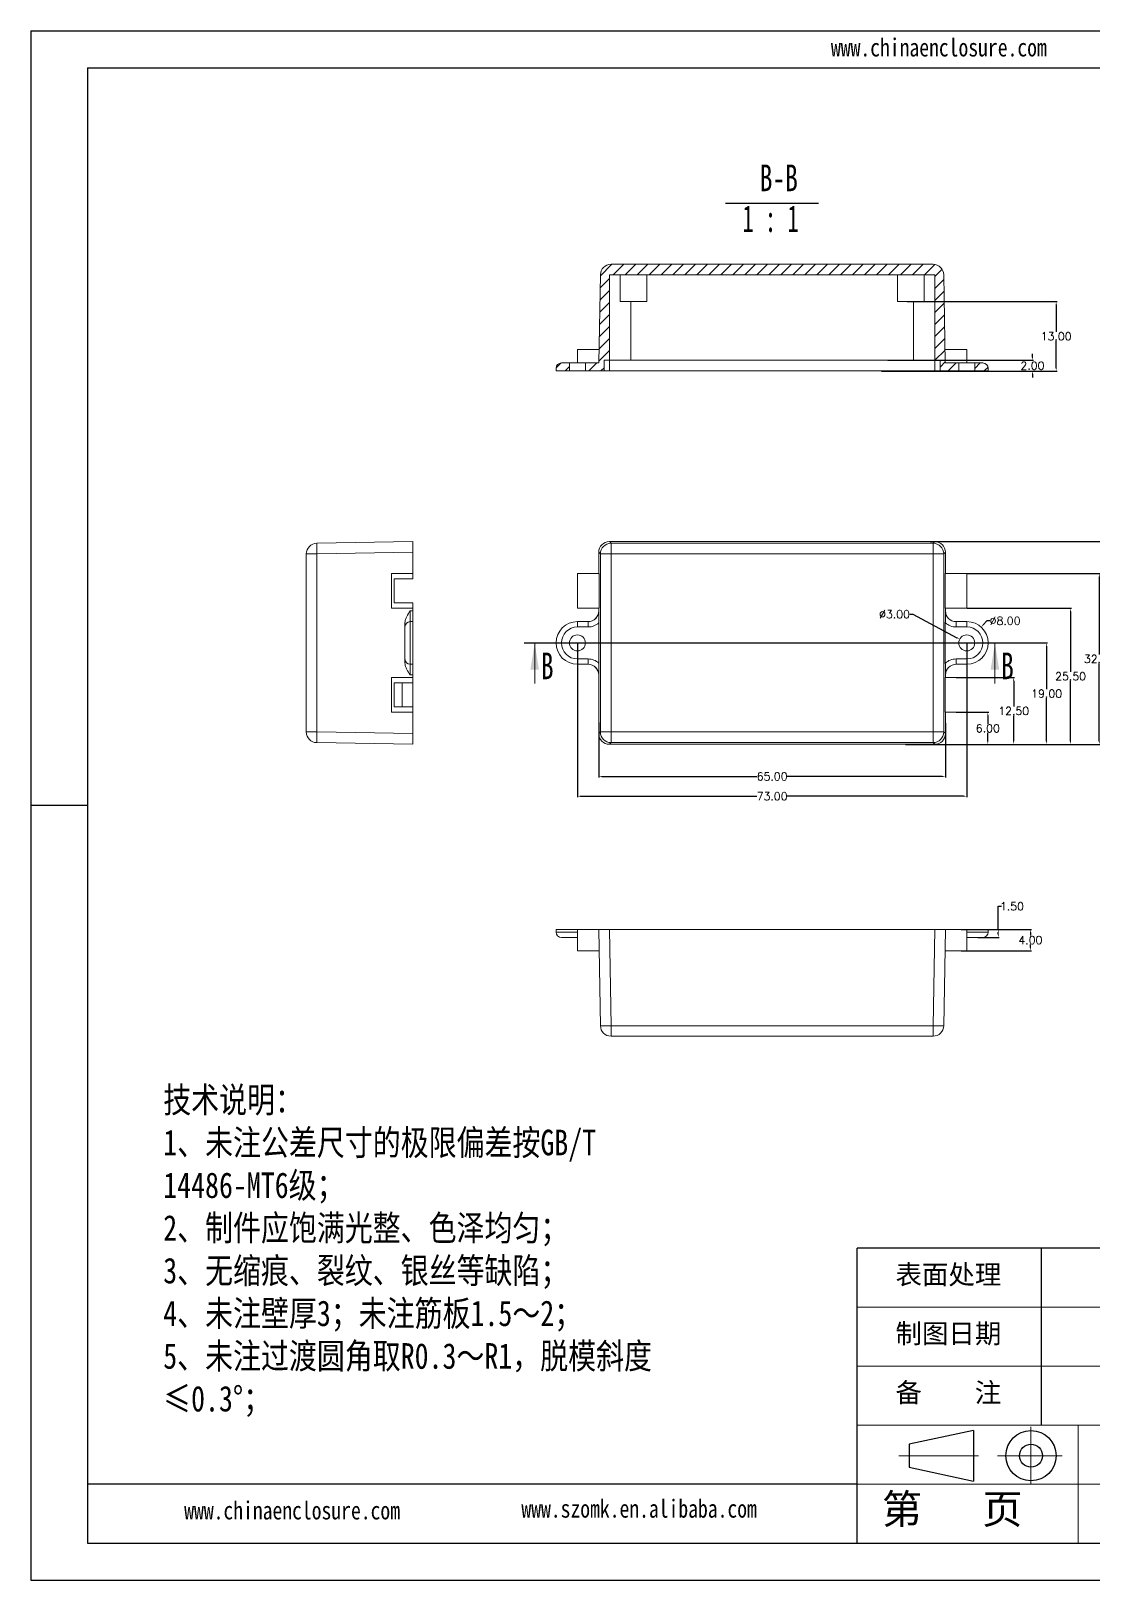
# Model space of a CAD drawing. Header units: inches. Extents: x 2300 to 3202, y 573 to 863.
# Drawn here: x 2300.2 to 2499.3, y 573 to 863.3 of the extents above; entities that cross this region are included whole.
import ezdxf

# ---------------------------------------------------------------- set-up
doc = ezdxf.new("R2010")
doc.units = ezdxf.units.IN
doc.linetypes.add('CENTER2', pattern=[28.575, 19.05, -3.175, 3.175, -3.175])
doc.layers.add('10', color=7, linetype='Continuous')
doc.layers.add('文字', color=81, linetype='Continuous')
for name, color, linetype, lineweight in [('粗实线', 7, 'Continuous', 30), ('细实线', 3, 'Continuous', 9), ('细点划线', 2, 'CENTER2', 9)]:
    doc.layers.add(name, color=color, linetype=linetype, lineweight=lineweight)
doc.styles.add('SLDTEXTSTYLE6', font='TXT', dxfattribs={"width": 0.7})
doc.styles.add('SLDTEXTSTYLE7', font='TXT', dxfattribs={"width": 0.62})
doc.styles.get("Standard").update_dxf_attribs({"font": 'txt', "bigfont": 'gbcbig.shx'})
doc.styles.add('宋体', font='', dxfattribs={"width": 0.8, "height": 3.5})
doc.styles.get('宋体').set_extended_font_data('SimSun')
doc.dimstyles.new('2', dxfattribs={"dimtxt": 1.5, "dimasz": 0.6, "dimexe": 0.18, "dimexo": 0.0625, "dimgap": 0.09, "dimtad": 0, "dimtih": 1, "dimtoh": 1, "dimzin": 0, "dimdsep": 46, "dimtxsty": 'Standard', "dimcen": 0, "dimadec": 0, "dimazin": 2, "dimtfac": 1, "dimtofl": 0, "dimtmove": 0, "dimatfit": 3, "dimfxl": 1, "dimtolj": 1, "dimtzin": 0, "dimarcsym": 0})

# ---------------------------------------------------------------- blocks, each defined once
blk = doc.blocks.new('SW_NOTE_0')
at = {"layer": '10', "color": 0}
blk.add_line((-4.36, -0.82), (13.09, -0.82), dxfattribs=at)
at = {"layer": '10', "color": 0, "char_height": 5, "attachment_point": 2}
for s, insert, style in [('B-B', (5.62, 6.45), 'SLDTEXTSTYLE6'), ('1 : 1', (4.07, -1.19), 'SLDTEXTSTYLE7')]:
    blk.add_mtext(s, dxfattribs=dict(at, insert=insert, style=style))
blk = doc.blocks.new('*D297')
at = {"color": 0, "lineweight": -2, "transparency": 16777216}
for p, q in [((2406.64, 733.67), (2406.64, 723.41)), ((2471.64, 733.54), (2471.64, 723.41)), ((2407.24, 723.59), (2436.3, 723.59)), ((2471.04, 723.59), (2441.98, 723.59))]:
    blk.add_line(p, q, dxfattribs=at)
at = {"color": 0, "transparency": 16777216}
for points in [[(2407.24, 723.69), (2407.24, 723.49), (2406.64, 723.59)], [(2471.04, 723.69), (2471.04, 723.49), (2471.64, 723.59)]]:
    blk.add_solid(points, dxfattribs=at)
at = {"layer": 'Defpoints', "color": 0, "transparency": 16777216}
for p in [(2406.64, 733.73), (2471.64, 733.6), (2471.64, 723.59)]:
    blk.add_point(p, dxfattribs=at)
at = {"color": 0, "transparency": 16777216, "insert": (2439.14, 723.59), "char_height": 1.5, "attachment_point": 5}
blk.add_mtext('\\A1;65.00', dxfattribs=at)
blk = doc.blocks.new('*D298')
at = {"color": 0, "lineweight": -2, "transparency": 16777216}
for p, q in [((2402.64, 748.54), (2402.64, 719.7)), ((2475.64, 748.54), (2475.64, 719.7)), ((2403.24, 719.88), (2436.3, 719.88)), ((2475.04, 719.88), (2441.98, 719.88))]:
    blk.add_line(p, q, dxfattribs=at)
at = {"color": 0, "transparency": 16777216}
for points in [[(2403.24, 719.98), (2403.24, 719.78), (2402.64, 719.88)], [(2475.04, 719.98), (2475.04, 719.78), (2475.64, 719.88)]]:
    blk.add_solid(points, dxfattribs=at)
at = {"layer": 'Defpoints', "color": 0, "transparency": 16777216}
for p in [(2402.64, 748.6), (2475.64, 748.6), (2475.64, 719.88)]:
    blk.add_point(p, dxfattribs=at)
at = {"color": 0, "transparency": 16777216, "insert": (2439.14, 719.88), "char_height": 1.5, "attachment_point": 5}
blk.add_mtext('\\A1;73.00', dxfattribs=at)
blk = doc.blocks.new('*D299')
at = {"color": 0, "lineweight": -2, "transparency": 16777216}
for p, q in [((2479.38, 752.75), (2478.72, 752.02)), ((2479.98, 752.75), (2479.38, 752.75))]:
    blk.add_line(p, q, dxfattribs=at)
at = {"color": 0, "transparency": 16777216}
blk.add_solid([(2478.65, 752.09), (2478.8, 751.95), (2478.32, 751.57)], dxfattribs=at)
at = {"layer": 'Defpoints', "color": 0, "transparency": 16777216}
for p in [(2478.32, 751.57), (2472.96, 745.63)]:
    blk.add_point(p, dxfattribs=at)
at = {"color": 0, "transparency": 16777216, "insert": (2482.82, 752.75), "char_height": 1.5, "attachment_point": 5}
blk.add_mtext('\\A1;∅8.00', dxfattribs=at)
blk = doc.blocks.new('*D300')
at = {"color": 0, "lineweight": -2, "transparency": 16777216}
for p, q in [((2473.67, 735.6), (2479.76, 735.6)), ((2479.58, 735), (2479.58, 733.44)), ((2479.58, 730.2), (2479.58, 731.76)), ((2467.99, 729.6), (2479.76, 729.6))]:
    blk.add_line(p, q, dxfattribs=at)
at = {"color": 0, "transparency": 16777216}
for points in [[(2479.48, 735), (2479.68, 735), (2479.58, 735.6)], [(2479.48, 730.2), (2479.68, 730.2), (2479.58, 729.6)]]:
    blk.add_solid(points, dxfattribs=at)
at = {"layer": 'Defpoints', "color": 0, "transparency": 16777216}
for p in [(2473.61, 735.6), (2479.58, 735.6), (2467.92, 729.6)]:
    blk.add_point(p, dxfattribs=at)
at = {"color": 0, "transparency": 16777216, "insert": (2479.58, 732.6), "char_height": 1.5, "attachment_point": 5}
blk.add_mtext('\\A1;6.00', dxfattribs=at)
blk = doc.blocks.new('*D301')
at = {"color": 0, "lineweight": -2, "transparency": 16777216}
for p, q in [((2473.67, 742.1), (2484.61, 742.1)), ((2484.43, 741.5), (2484.43, 736.69)), ((2484.43, 730.2), (2484.43, 735.01)), ((2467.99, 729.6), (2484.61, 729.6))]:
    blk.add_line(p, q, dxfattribs=at)
at = {"color": 0, "transparency": 16777216}
for points in [[(2484.33, 741.5), (2484.53, 741.5), (2484.43, 742.1)], [(2484.33, 730.2), (2484.53, 730.2), (2484.43, 729.6)]]:
    blk.add_solid(points, dxfattribs=at)
at = {"layer": 'Defpoints', "color": 0, "transparency": 16777216}
for p in [(2473.61, 742.1), (2484.43, 742.1), (2467.92, 729.6)]:
    blk.add_point(p, dxfattribs=at)
at = {"color": 0, "transparency": 16777216, "insert": (2484.43, 735.85), "char_height": 1.5, "attachment_point": 5}
blk.add_mtext('\\A1;12.50', dxfattribs=at)
blk = doc.blocks.new('*D302')
at = {"color": 0, "lineweight": -2, "transparency": 16777216}
for p, q in [((2466.13, 748.6), (2490.79, 748.6)), ((2490.61, 748), (2490.61, 739.94)), ((2490.61, 730.2), (2490.61, 738.26)), ((2467.15, 729.6), (2490.79, 729.6))]:
    blk.add_line(p, q, dxfattribs=at)
at = {"color": 0, "transparency": 16777216}
for points in [[(2490.51, 748), (2490.71, 748), (2490.61, 748.6)], [(2490.51, 730.2), (2490.71, 730.2), (2490.61, 729.6)]]:
    blk.add_solid(points, dxfattribs=at)
at = {"layer": 'Defpoints', "color": 0, "transparency": 16777216}
for p in [(2466.07, 748.6), (2490.61, 748.6), (2467.08, 729.6)]:
    blk.add_point(p, dxfattribs=at)
at = {"color": 0, "transparency": 16777216, "insert": (2490.61, 739.1), "char_height": 1.5, "attachment_point": 5}
blk.add_mtext('\\A1;19.00', dxfattribs=at)
blk = doc.blocks.new('*D303')
at = {"color": 0, "lineweight": -2, "transparency": 16777216}
for p, q in [((2475.7, 755.1), (2495.28, 755.1)), ((2495.1, 754.5), (2495.1, 743.19)), ((2495.1, 730.2), (2495.1, 741.51)), ((2464.15, 729.6), (2495.28, 729.6))]:
    blk.add_line(p, q, dxfattribs=at)
at = {"color": 0, "transparency": 16777216}
for points in [[(2495, 754.5), (2495.2, 754.5), (2495.1, 755.1)], [(2495, 730.2), (2495.2, 730.2), (2495.1, 729.6)]]:
    blk.add_solid(points, dxfattribs=at)
at = {"layer": 'Defpoints', "color": 0, "transparency": 16777216}
for p in [(2475.64, 755.1), (2495.1, 755.1), (2464.09, 729.6)]:
    blk.add_point(p, dxfattribs=at)
at = {"color": 0, "transparency": 16777216, "insert": (2495.1, 742.35), "char_height": 1.5, "attachment_point": 5}
blk.add_mtext('\\A1;25.50', dxfattribs=at)
blk = doc.blocks.new('*D304')
at = {"color": 0, "lineweight": -2, "transparency": 16777216}
for p, q in [((2475.7, 761.6), (2500.66, 761.6)), ((2500.48, 761), (2500.48, 746.44)), ((2500.48, 730.2), (2500.48, 744.76)), ((2464.21, 729.6), (2500.66, 729.6))]:
    blk.add_line(p, q, dxfattribs=at)
at = {"color": 0, "transparency": 16777216}
for points in [[(2500.38, 761), (2500.58, 761), (2500.48, 761.6)], [(2500.38, 730.2), (2500.58, 730.2), (2500.48, 729.6)]]:
    blk.add_solid(points, dxfattribs=at)
at = {"layer": 'Defpoints', "color": 0, "transparency": 16777216}
for p in [(2475.64, 761.6), (2500.48, 761.6), (2464.15, 729.6)]:
    blk.add_point(p, dxfattribs=at)
at = {"color": 0, "transparency": 16777216, "insert": (2500.48, 745.6), "char_height": 1.5, "attachment_point": 5}
blk.add_mtext('\\A1;32.00', dxfattribs=at)
blk = doc.blocks.new('*D305')
at = {"color": 0, "lineweight": -2, "transparency": 16777216}
for p, q in [((2468.77, 767.6), (2503.67, 767.6)), ((2503.49, 767), (2503.49, 749.44)), ((2503.49, 730.2), (2503.49, 747.76)), ((2467.21, 729.6), (2503.67, 729.6))]:
    blk.add_line(p, q, dxfattribs=at)
at = {"color": 0, "transparency": 16777216}
for points in [[(2503.39, 767), (2503.59, 767), (2503.49, 767.6)], [(2503.39, 730.2), (2503.59, 730.2), (2503.49, 729.6)]]:
    blk.add_solid(points, dxfattribs=at)
at = {"layer": 'Defpoints', "color": 0, "transparency": 16777216}
for p in [(2468.71, 767.6), (2503.49, 767.6), (2467.15, 729.6)]:
    blk.add_point(p, dxfattribs=at)
at = {"color": 0, "transparency": 16777216, "insert": (2503.49, 748.6), "char_height": 1.5, "attachment_point": 5}
blk.add_mtext('\\A1;38.00', dxfattribs=at)
blk = doc.blocks.new('*D306')
at = {"color": 0, "lineweight": -2, "transparency": 16777216}
for p, q in [((2464.93, 753.99), (2465.53, 753.99)), ((2465.53, 753.99), (2473.79, 749.59))]:
    blk.add_line(p, q, dxfattribs=at)
at = {"color": 0, "transparency": 16777216}
blk.add_solid([(2473.83, 749.68), (2473.74, 749.5), (2474.32, 749.31)], dxfattribs=at)
at = {"layer": 'Defpoints', "color": 0, "transparency": 16777216}
for p in [(2474.32, 749.31), (2476.96, 747.9)]:
    blk.add_point(p, dxfattribs=at)
at = {"color": 0, "transparency": 16777216, "insert": (2462.09, 753.99), "char_height": 1.5, "attachment_point": 5}
blk.add_mtext('\\A1;∅3.00', dxfattribs=at)
blk = doc.blocks.new('*D312')
at = {"color": 0, "lineweight": -2, "transparency": 16777216}
for p, q in [((2481.54, 694.9), (2481.54, 699.24)), ((2481.54, 699.24), (2482.14, 699.24)), ((2477.7, 694.9), (2481.72, 694.9)), ((2481.54, 694), (2481.54, 694.3)), ((2477.72, 693.4), (2481.72, 693.4))]:
    blk.add_line(p, q, dxfattribs=at)
at = {"color": 0, "transparency": 16777216}
for points in [[(2481.44, 694.3), (2481.64, 694.3), (2481.54, 694.9)], [(2481.44, 694), (2481.64, 694), (2481.54, 693.4)]]:
    blk.add_solid(points, dxfattribs=at)
at = {"layer": 'Defpoints', "color": 0, "transparency": 16777216}
for p in [(2477.64, 694.9), (2481.54, 694.9), (2477.66, 693.4)]:
    blk.add_point(p, dxfattribs=at)
at = {"color": 0, "transparency": 16777216, "insert": (2484.1, 699.24), "char_height": 1.5, "attachment_point": 5}
blk.add_mtext('\\A1;1.50', dxfattribs=at)
blk = doc.blocks.new('*D313')
at = {"color": 0, "lineweight": -2, "transparency": 16777216}
for p, q in [((2474.59, 694.9), (2487.74, 694.9)), ((2487.56, 694.3), (2487.56, 693.74)), ((2487.56, 691.5), (2487.56, 692.06)), ((2474.59, 690.9), (2487.74, 690.9))]:
    blk.add_line(p, q, dxfattribs=at)
at = {"color": 0, "transparency": 16777216}
for points in [[(2487.46, 694.3), (2487.66, 694.3), (2487.56, 694.9)], [(2487.46, 691.5), (2487.66, 691.5), (2487.56, 690.9)]]:
    blk.add_solid(points, dxfattribs=at)
at = {"layer": 'Defpoints', "color": 0, "transparency": 16777216}
for p in [(2474.52, 694.9), (2487.56, 694.9), (2474.52, 690.9)]:
    blk.add_point(p, dxfattribs=at)
at = {"color": 0, "transparency": 16777216, "insert": (2487.56, 692.9), "char_height": 1.5, "attachment_point": 5}
blk.add_mtext('\\A1;4.00', dxfattribs=at)
blk = doc.blocks.new('*D314')
at = {"color": 0, "lineweight": -2, "transparency": 16777216}
for p, q in [((2460.81, 801.58), (2488.13, 801.58)), ((2487.95, 802.18), (2487.95, 802.78)), ((2461.92, 799.58), (2488.13, 799.58)), ((2487.95, 798.98), (2487.95, 798.38))]:
    blk.add_line(p, q, dxfattribs=at)
at = {"color": 0, "transparency": 16777216}
for points in [[(2487.85, 802.18), (2488.05, 802.18), (2487.95, 801.58)], [(2487.85, 798.98), (2488.05, 798.98), (2487.95, 799.58)]]:
    blk.add_solid(points, dxfattribs=at)
at = {"layer": 'Defpoints', "color": 0, "transparency": 16777216}
for p in [(2460.75, 801.58), (2487.95, 801.58), (2461.85, 799.58)]:
    blk.add_point(p, dxfattribs=at)
at = {"color": 0, "transparency": 16777216, "insert": (2487.95, 800.58), "char_height": 1.5, "attachment_point": 5}
blk.add_mtext('\\A1;2.00', dxfattribs=at)
blk = doc.blocks.new('*D315')
at = {"color": 0, "lineweight": -2, "transparency": 16777216}
for p, q in [((2464.46, 812.58), (2492.57, 812.58)), ((2492.39, 811.98), (2492.39, 806.92)), ((2492.39, 800.18), (2492.39, 805.24)), ((2459.63, 799.58), (2492.57, 799.58))]:
    blk.add_line(p, q, dxfattribs=at)
at = {"color": 0, "transparency": 16777216}
for points in [[(2492.29, 811.98), (2492.49, 811.98), (2492.39, 812.58)], [(2492.29, 800.18), (2492.49, 800.18), (2492.39, 799.58)]]:
    blk.add_solid(points, dxfattribs=at)
at = {"layer": 'Defpoints', "color": 0, "transparency": 16777216}
for p in [(2464.39, 812.58), (2492.39, 812.58), (2459.57, 799.58)]:
    blk.add_point(p, dxfattribs=at)
at = {"color": 0, "transparency": 16777216, "insert": (2492.39, 806.08), "char_height": 1.5, "attachment_point": 5}
blk.add_mtext('\\A1;13.00', dxfattribs=at)

msp = doc.modelspace()

# ---------------------------------------------------------------- hatches: boundary and pattern name
at = {"linetype": 'Continuous', "lineweight": 0}
h = msp.add_hatch(dxfattribs=at)
h.set_pattern_fill('ANSI31', color=4, scale=0.5, style=0)
edge = h.paths.add_edge_path(flags=0)
edge.add_line((2408.64, 801.583), (2408.64, 817.583))
edge.add_line((2408.64, 817.583), (2469.64, 817.583))
edge.add_line((2469.64, 817.583), (2469.64, 801.583))
edge.add_line((2469.64, 801.583), (2470.64, 801.583))
edge.add_line((2470.64, 801.583), (2470.64, 799.583))
edge.add_line((2470.64, 799.583), (2474.14, 799.583))
edge.add_line((2474.14, 799.583), (2474.14, 801.083))
edge.add_line((2474.14, 801.083), (2471.614, 801.083))
edge.add_line((2471.614, 801.083), (2471.325, 817.618))
edge.add_arc((2469.326, 817.583), 2, 1, 90)
edge.add_line((2469.326, 819.583), (2408.955, 819.583))
edge.add_arc((2408.955, 817.583), 2, 90, 179)
edge.add_line((2406.955, 817.618), (2406.666, 801.083))
edge.add_line((2406.666, 801.083), (2404.14, 801.083))
edge.add_line((2404.14, 801.083), (2404.14, 799.583))
edge.add_line((2404.14, 799.583), (2407.64, 799.583))
edge.add_line((2407.64, 799.583), (2407.64, 801.583))
edge.add_line((2407.64, 801.583), (2408.64, 801.583))
h = msp.add_hatch(dxfattribs=at)
h.set_pattern_fill('ANSI31', color=4, scale=0.5, style=0)
edge = h.paths.add_edge_path(flags=0)
edge.add_line((2401.14, 799.583), (2401.14, 801.083))
edge.add_line((2401.14, 801.083), (2399.64, 801.083))
edge.add_arc((2399.64, 800.083), 1, 90, 180)
edge.add_line((2398.64, 800.083), (2398.64, 799.583))
edge.add_line((2398.64, 799.583), (2401.14, 799.583))
h = msp.add_hatch(dxfattribs=at)
h.set_pattern_fill('ANSI31', color=4, scale=0.5, style=0)
edge = h.paths.add_edge_path(flags=0)
edge.add_line((2477.14, 801.083), (2477.14, 799.583))
edge.add_line((2477.14, 799.583), (2479.64, 799.583))
edge.add_line((2479.64, 799.583), (2479.64, 800.083))
edge.add_arc((2478.64, 800.083), 1, 0, 90)
edge.add_line((2478.64, 801.083), (2477.14, 801.083))

# ---------------------------------------------------------------- linework, layer by layer
for p, q in [((2300.197, 863.315), (2710.847, 863.315)), ((2300.197, 863.315), (2300.197, 572.957)), ((2310.823, 856.402), (2703.934, 856.402)), ((2310.823, 856.402), (2310.823, 579.87)), ((2310.823, 718.136), (2300.197, 718.136)), ((2300.197, 707.382), (2300.197, 572.957)), ((2455.055, 579.87), (2455.055, 635.176)), ((2538.014, 635.176), (2455.055, 635.176)), ((2489.621, 601.993), (2489.621, 635.176)), ((2455.055, 590.931), (2310.823, 590.931)), ((2310.823, 579.87), (2703.934, 579.87)), ((2300.197, 572.957), (2710.847, 572.957)), ((2300.197, 572.957), (2490.313, 572.957))]:
    msp.add_line(p, q)
at = {"color": 7, "linetype": 'Continuous', "lineweight": 15}
for p, q in [((2408.955, 819.583), (2469.326, 819.583)), ((2406.666, 801.083), (2406.955, 817.618)), ((2408.64, 817.583), (2469.64, 817.583)), ((2408.64, 801.583), (2408.64, 817.583)), ((2410.64, 817.583), (2410.64, 812.583)), ((2415.64, 812.583), (2415.64, 817.583)), ((2462.64, 817.583), (2462.64, 812.583)), ((2467.64, 812.583), (2467.64, 817.583)), ((2469.64, 817.583), (2469.64, 801.583)), ((2471.325, 817.618), (2471.614, 801.083)), ((2410.64, 812.583), (2415.64, 812.583)), ((2412.64, 812.583), (2412.64, 801.583)), ((2467.64, 812.583), (2462.64, 812.583)), ((2465.64, 812.583), (2465.64, 801.583)), ((2402.64, 803.583), (2406.71, 803.583)), ((2402.64, 803.583), (2402.64, 801.083)), ((2407.64, 801.583), (2408.64, 801.583)), ((2407.64, 801.583), (2407.64, 799.583)), ((2408.64, 801.583), (2412.64, 801.583)), ((2408.64, 801.583), (2408.64, 799.583)), ((2412.64, 801.583), (2465.64, 801.583)), ((2469.64, 801.583), (2465.64, 801.583)), ((2469.64, 801.583), (2470.64, 801.583)), ((2469.64, 799.583), (2469.64, 801.583)), ((2470.64, 799.583), (2470.64, 801.583)), ((2475.64, 803.583), (2471.57, 803.583)), ((2475.64, 803.583), (2475.64, 801.083)), ((2398.64, 799.583), (2398.64, 800.083)), ((2398.64, 799.583), (2401.14, 799.583)), ((2399.64, 801.083), (2401.14, 801.083)), ((2401.14, 801.083), (2401.14, 799.583)), ((2401.14, 801.083), (2404.14, 801.083)), ((2401.14, 799.583), (2404.14, 799.583)), ((2404.14, 799.583), (2404.14, 801.083)), ((2404.14, 801.083), (2406.666, 801.083)), ((2404.14, 799.583), (2407.64, 799.583)), ((2408.64, 799.583), (2407.64, 799.583)), ((2408.64, 799.583), (2469.64, 799.583)), ((2470.64, 799.583), (2469.64, 799.583)), ((2470.64, 799.583), (2474.14, 799.583)), ((2471.614, 801.083), (2474.14, 801.083)), ((2474.14, 801.083), (2474.14, 799.583)), ((2474.14, 801.083), (2477.14, 801.083)), ((2474.14, 799.583), (2477.14, 799.583)), ((2477.14, 799.583), (2477.14, 801.083)), ((2477.14, 801.083), (2478.64, 801.083)), ((2477.14, 799.583), (2479.64, 799.583)), ((2479.64, 799.583), (2479.64, 800.083)), ((2353.779, 767.289), (2371.813, 767.604)), ((2371.813, 767.604), (2371.813, 765.604)), ((2408.64, 767.604), (2408.955, 767.289)), ((2469.64, 767.604), (2408.64, 767.604)), ((2408.955, 765.289), (2408.955, 767.289)), ((2408.955, 767.289), (2469.326, 767.289)), ((2469.326, 767.289), (2469.64, 767.604)), ((2469.326, 765.289), (2469.326, 767.289)), ((2351.813, 765.289), (2353.779, 765.289)), ((2351.813, 731.918), (2351.813, 765.289)), ((2371.813, 765.604), (2353.779, 765.289)), ((2353.779, 765.289), (2353.779, 731.918)), ((2371.813, 761.604), (2371.813, 765.604)), ((2406.955, 765.289), (2406.64, 765.604)), ((2406.64, 765.604), (2406.64, 761.604)), ((2408.955, 765.289), (2406.955, 765.289)), ((2406.955, 731.918), (2406.955, 765.289)), ((2469.326, 765.289), (2408.955, 765.289)), ((2408.955, 765.289), (2408.955, 731.918)), ((2469.326, 765.289), (2471.325, 765.289)), ((2469.326, 731.918), (2469.326, 765.289)), ((2471.64, 765.604), (2471.325, 765.289)), ((2471.325, 765.289), (2471.325, 731.918)), ((2471.64, 761.604), (2471.64, 765.604)), ((2367.813, 761.604), (2367.813, 755.104)), ((2367.813, 761.604), (2371.813, 761.604)), ((2371.813, 761.604), (2371.813, 760.604)), ((2402.64, 761.604), (2402.64, 755.104)), ((2406.71, 761.604), (2402.64, 761.604)), ((2406.71, 755.104), (2406.71, 761.604)), ((2471.57, 755.104), (2471.57, 761.604)), ((2471.57, 761.604), (2475.64, 761.604)), ((2475.64, 761.604), (2475.64, 755.104)), ((2368.313, 760.604), (2368.313, 756.104)), ((2368.313, 760.604), (2371.813, 760.604)), ((2367.813, 755.104), (2371.813, 755.104)), ((2368.313, 756.104), (2371.813, 756.104)), ((2371.813, 756.104), (2371.813, 755.104)), ((2371.813, 754.604), (2371.813, 755.104)), ((2402.64, 755.104), (2406.71, 755.104)), ((2406.64, 755.104), (2406.64, 754.604)), ((2475.64, 755.104), (2471.57, 755.104)), ((2471.64, 754.604), (2471.64, 755.104)), ((2370.313, 751.604), (2370.313, 752.384)), ((2371.296, 754.604), (2371.813, 754.604)), ((2371.313, 752.604), (2371.313, 744.604)), ((2371.313, 752.604), (2371.813, 752.604)), ((2371.813, 754.604), (2371.813, 752.604)), ((2371.813, 752.604), (2371.813, 744.604)), ((2402.64, 752.604), (2402.64, 751.604)), ((2402.64, 752.604), (2404.649, 752.604)), ((2404.649, 752.604), (2404.649, 751.604)), ((2406.64, 754.604), (2406.649, 754.604)), ((2406.666, 744.824), (2406.666, 752.384)), ((2471.614, 752.384), (2471.614, 744.824)), ((2471.631, 754.604), (2471.64, 754.604)), ((2473.632, 751.604), (2473.632, 752.604)), ((2473.632, 752.604), (2475.64, 752.604)), ((2475.64, 751.604), (2475.64, 752.604)), ((2370.313, 745.604), (2370.313, 751.604)), ((2404.649, 751.604), (2402.64, 751.604)), ((2475.64, 751.604), (2473.632, 751.604)), ((2370.313, 744.824), (2370.313, 745.604)), ((2371.313, 744.604), (2371.813, 744.604)), ((2371.813, 744.604), (2371.813, 742.604)), ((2402.64, 745.604), (2404.649, 745.604)), ((2402.64, 744.604), (2402.64, 745.604)), ((2404.649, 744.604), (2402.64, 744.604)), ((2404.649, 744.604), (2404.649, 745.604)), ((2473.632, 745.604), (2473.632, 744.604)), ((2473.632, 745.604), (2475.64, 745.604)), ((2475.64, 744.604), (2473.632, 744.604)), ((2475.64, 745.604), (2475.64, 744.604)), ((2367.813, 735.604), (2367.813, 742.104)), ((2367.813, 742.104), (2371.813, 742.104)), ((2368.313, 736.604), (2368.313, 741.104)), ((2368.313, 741.104), (2371.813, 741.104)), ((2369.813, 736.604), (2369.813, 741.104)), ((2371.813, 742.604), (2371.296, 742.604)), ((2371.813, 742.104), (2371.813, 742.604)), ((2371.813, 741.104), (2371.813, 742.104)), ((2371.813, 736.604), (2371.813, 741.104)), ((2406.64, 742.604), (2406.64, 731.604)), ((2406.649, 742.604), (2406.64, 742.604)), ((2471.57, 742.104), (2471.57, 735.604)), ((2475.64, 742.104), (2471.57, 742.104)), ((2471.64, 742.604), (2471.631, 742.604)), ((2471.64, 742.104), (2471.64, 742.604)), ((2475.64, 735.604), (2475.64, 742.104)), ((2367.813, 735.604), (2371.813, 735.604)), ((2368.313, 736.604), (2371.813, 736.604)), ((2371.813, 735.604), (2371.813, 736.604)), ((2371.813, 731.604), (2371.813, 735.604)), ((2471.57, 735.604), (2475.64, 735.604)), ((2471.64, 731.604), (2471.64, 735.604)), ((2353.779, 731.918), (2351.813, 731.918)), ((2353.779, 731.918), (2371.813, 731.604)), ((2406.64, 731.604), (2406.955, 731.918)), ((2406.955, 731.918), (2408.955, 731.918)), ((2408.955, 729.919), (2408.955, 731.918)), ((2408.955, 731.918), (2469.326, 731.918)), ((2469.326, 729.919), (2469.326, 731.918)), ((2471.325, 731.918), (2469.326, 731.918)), ((2471.325, 731.918), (2471.64, 731.604)), ((2371.813, 729.604), (2353.779, 729.919)), ((2371.813, 731.604), (2371.813, 729.604)), ((2408.955, 729.919), (2408.64, 729.604)), ((2408.64, 729.604), (2469.64, 729.604)), ((2469.326, 729.919), (2408.955, 729.919)), ((2469.64, 729.604), (2469.326, 729.919)), ((2398.64, 694.896), (2398.64, 694.396)), ((2402.64, 694.896), (2398.64, 694.896)), ((2402.64, 690.896), (2402.64, 694.896)), ((2406.64, 694.896), (2402.64, 694.896)), ((2406.955, 676.861), (2406.64, 694.896)), ((2406.64, 694.896), (2408.64, 694.896)), ((2408.64, 694.896), (2408.955, 676.861)), ((2469.64, 694.896), (2408.64, 694.896)), ((2469.326, 676.861), (2469.64, 694.896)), ((2469.64, 694.896), (2471.64, 694.896)), ((2471.64, 694.896), (2471.325, 676.861)), ((2471.64, 694.896), (2475.64, 694.896)), ((2475.64, 690.896), (2475.64, 694.896)), ((2475.64, 694.896), (2479.64, 694.896)), ((2479.64, 694.396), (2479.64, 694.896)), ((2402.64, 693.396), (2399.64, 693.396)), ((2478.64, 693.396), (2475.64, 693.396)), ((2406.71, 690.896), (2402.64, 690.896)), ((2471.57, 690.896), (2475.64, 690.896)), ((2408.955, 676.861), (2469.326, 676.861)), ((2408.955, 674.896), (2408.955, 676.861)), ((2469.326, 674.896), (2469.326, 676.861)), ((2469.326, 674.896), (2408.955, 674.896))]:
    msp.add_line(p, q, dxfattribs=at)
at = {"color": 1}
msp.add_line((2392.63, 748.604), (2482.909, 748.604), dxfattribs=at)
at = {"color": 7, "linetype": 'Continuous', "lineweight": 0}
for p, q in [((2394.63, 741.004), (2394.63, 748.604)), ((2480.909, 741.004), (2480.909, 748.604))]:
    msp.add_line(p, q, dxfattribs=at)
at = {"color": 8, "linetype": 'Continuous', "lineweight": 15}
for p, q in [((2398.64, 694.396), (2402.64, 694.396)), ((2475.64, 694.396), (2479.64, 694.396))]:
    msp.add_line(p, q, dxfattribs=at)
at = {"color": 7, "linetype": 'Continuous', "lineweight": 15}
for centre in [(2402.64, 748.604), (2475.64, 748.604)]:
    msp.add_circle(centre, 1.5, dxfattribs=at)
for centre, radius, start, end in [((2408.955, 817.583), 2, 90, 179), ((2469.326, 817.583), 2, 1, 90), ((2399.64, 800.083), 1, 90, 180), ((2478.64, 800.083), 1, 0, 90), ((2353.813, 765.289), 2, 91, 180), ((2382.434, 766.289), 28.673, 178.00162, 181.99838), ((2408.955, 765.289), 2, 90.02044, 179.97956), ((2469.325, 765.289), 2, 0.02044, 89.97956), ((2371.313, 751.604), 1, 90, 180), ((2402.64, 748.604), 4, 90, 270), ((2475.64, 748.604), 4, 270, 90), ((2402.64, 748.604), 3, 90, 270), ((2475.64, 748.604), 3, 270, 90), ((2371.313, 745.604), 1, 180, 270), ((2353.813, 731.918), 2, 180, 269), ((2382.434, 730.919), 28.673, 178.00162, 181.99838), ((2408.955, 731.919), 2, 180.02044, 269.97956), ((2469.325, 731.919), 2, 270.02044, 359.97956), ((2399.64, 694.396), 1, 180, 270), ((2478.64, 694.396), 1, 270, 0), ((2407.955, 705.516), 28.673, 268.00162, 271.99838), ((2408.955, 676.896), 2, 181, 270), ((2470.326, 705.516), 28.673, 268.00162, 271.99838), ((2469.326, 676.896), 2, 270, 359)]:
    msp.add_arc(centre, radius, start, end, dxfattribs=at)
for centre, major_axis, ratio, start_param, end_param in [((2408.64, 765.604), (-1.415, 1.415), 0.9996955, 5.4979394, 7.0684312), ((2469.64, 765.604), (1.415, 1.415), 0.9996955, 5.4979394, 7.0684312), ((2371.313, 754.604), (0, 2), 0.0087262, 1.5707963, 3.1415927), ((2404.64, 754.604), (-2, 0), 0.9998477, 1.5707963, 3.1415927), ((2404.649, 754.604), (2.001, 0), 0.9996954, 4.712389, 6.2831853), ((2404.649, 754.604), (-3, 0), 0.9998477, 1.5707963, 2.3083565), ((2473.632, 754.604), (-3, 0), 0.9998477, 0.8332362, 1.5707963), ((2473.632, 754.604), (2.001, 0), 0.9996954, 3.1415927, 4.712389), ((2473.64, 754.604), (-2, 0), 0.9998477, 0, 1.5707963), ((2371.313, 742.604), (0, 2), 0.0087262, 0, 1.5707963), ((2404.64, 742.604), (2, 0), 0.9998477, 0, 1.5707963), ((2404.649, 742.604), (3, 0), 0.9998477, 0.8332362, 1.5707963), ((2404.649, 742.604), (2.001, 0), 0.9996954, 0, 1.5707963), ((2473.632, 742.604), (3, 0), 0.9998477, 1.5707963, 2.3083565), ((2473.632, 742.604), (2.001, 0), 0.9996954, 1.5707963, 3.1415927), ((2473.64, 742.604), (2, 0), 0.9998477, 1.5707963, 3.1415927), ((2408.64, 731.604), (-1.415, -1.415), 0.9996955, 5.4979394, 7.0684312), ((2469.64, 731.604), (1.415, -1.415), 0.9996955, 5.4979394, 7.0684312)]:
    msp.add_ellipse(centre, major_axis=major_axis, ratio=ratio, start_param=start_param, end_param=end_param, dxfattribs=at)
for points in [[(2370.313, 752.384), (2370.313, 752.592), (2370.348, 752.795), (2370.464, 753.193), (2370.544, 753.384), (2370.822, 753.931), (2371.058, 754.268), (2371.296, 754.604)], [(2406.666, 752.384), (2406.666, 752.592), (2406.666, 752.795), (2406.664, 753.193), (2406.662, 753.384), (2406.657, 753.931), (2406.653, 754.268), (2406.649, 754.604)], [(2471.614, 752.384), (2471.614, 752.592), (2471.615, 752.795), (2471.617, 753.193), (2471.618, 753.384), (2471.623, 753.931), (2471.627, 754.268), (2471.631, 754.604)], [(2370.313, 744.824), (2370.313, 744.615), (2370.348, 744.413), (2370.464, 744.015), (2370.544, 743.824), (2370.822, 743.277), (2371.058, 742.94), (2371.296, 742.604)], [(2406.666, 744.824), (2406.666, 744.615), (2406.666, 744.413), (2406.664, 744.015), (2406.662, 743.824), (2406.657, 743.277), (2406.653, 742.94), (2406.649, 742.604)], [(2471.614, 744.824), (2471.614, 744.615), (2471.615, 744.413), (2471.617, 744.015), (2471.618, 743.824), (2471.623, 743.277), (2471.627, 742.94), (2471.631, 742.604)]]:
    msp.add_open_spline(points, degree=3, knots=[0, 0, 0, 0, 0.25, 0.25, 0.5, 0.5, 1, 1, 1, 1], dxfattribs=at)
at = {"color": 7, "linetype": 'Continuous', "lineweight": 0}
for points in [[(2394.63, 748.604), (2393.83, 743.604), (2395.43, 743.604)], [(2480.909, 748.604), (2480.109, 743.604), (2481.709, 743.604)]]:
    msp.add_solid(points, dxfattribs=at)
at = {"layer": '粗实线', "color": 7}
for p, q in [((2476.916, 600.958), (2464.83, 598.396)), ((2464.83, 598.396), (2464.83, 594.122)), ((2476.916, 600.958), (2476.916, 591.486)), ((2464.83, 594.122), (2476.916, 591.486))]:
    msp.add_line(p, q, dxfattribs=at)
for radius in [4.699, 2.137]:
    msp.add_circle((2487.673, 596.259), radius, dxfattribs=at)
at = {"layer": '细实线', "color": 7}
for p, q in [((2538.014, 624.115), (2455.055, 624.115)), ((2538.014, 613.054), (2455.055, 613.054)), ((2703.934, 601.993), (2455.055, 601.993)), ((2496.535, 601.993), (2496.535, 579.87)), ((2538.014, 590.931), (2455.055, 590.931))]:
    msp.add_line(p, q, dxfattribs=at)
at = {"layer": '细点划线', "color": 7}
for p, q in [((2487.673, 601.668), (2487.673, 590.931)), ((2462.903, 596.259), (2477.842, 596.259)), ((2481.388, 596.259), (2493.533, 596.259))]:
    msp.add_line(p, q, dxfattribs=at)

# ---------------------------------------------------------------- block references
at = {"layer": '10'}
msp.add_blockref('SW_NOTE_0', (2434.776, 831.833), dxfattribs=at)

# ---------------------------------------------------------------- texts
at = {"color": 7, "linetype": 'Continuous', "char_height": 5, "attachment_point": 1, "style": 'SLDTEXTSTYLE6'}
for insert in [(2395.791, 746.81), (2482.07, 746.81)]:
    msp.add_mtext('B', dxfattribs=dict(at, insert=insert))
at = {"char_height": 3.63769, "width": 2067.48145, "attachment_point": 1}
for s, insert in [('{\\fSimHei|b0|i0|c134|p49;表面处理}', (2462.269, 632.037)), ('{\\fSimHei|b0|i0|c134|p49;制图日期}', (2462.269, 620.976)), ('{\\fSimHei|b0|i0|c134|p49;备    注}', (2462.269, 609.915))]:
    msp.add_mtext(s, dxfattribs=dict(at, insert=insert))
at = {"layer": '文字', "color": 0, "attachment_point": 1, "style": '宋体'}
for s, insert, char_height, width in [('www.chinaenclosure.com', (2450.17, 861.922), 3.37984, 59.38046), ('{\\H1.111x;技术说明：\\P1、未注公差尺寸的极限偏差按GB/T 14486-MT6级；\\P2、制件应饱满光整、色泽均匀；\\P3、无缩痕、裂纹、银丝等缺陷；\\P4、未注壁厚3；未注筋板1.5～2；\\P5、未注过渡圆角取R0.3～R1，脱模斜度≤0.3%%D；}', (2324.99, 665.369), 4.32081, 97.32372), ('www.chinaenclosure.com', (2328.919, 587.694), 3.37984, 59.38046), ('www.szomk.en.alibaba.com', (2392.137, 588.029), 3.37984, 59.38046)]:
    msp.add_mtext(s, dxfattribs=dict(at, insert=insert, char_height=char_height, width=width))
at = {"layer": '细实线', "color": 7, "insert": (2459.709, 589.03), "char_height": 5.53064, "width": 41.4798, "attachment_point": 1}
msp.add_mtext('{\\fSimSun|b0|i0|c134|p54;第   页}', dxfattribs=at)

# ---------------------------------------------------------------- dimensions: what is measured, and where the dimension line sits
for base, p1, p2, picture, middle in [((2492.388, 812.583), (2459.572, 799.583), (2464.394, 812.583), '*D315', (2492.388, 806.083)), ((2487.954, 801.583), (2461.855, 799.583), (2460.748, 801.583), '*D314', (2487.954, 800.583)), ((2503.486, 767.604), (2467.147, 729.604), (2468.712, 767.604), '*D305', (2503.486, 748.604)), ((2500.484, 761.604), (2464.151, 729.604), (2475.64, 761.604), '*D304', (2500.484, 745.604)), ((2495.101, 755.104), (2464.088, 729.604), (2475.64, 755.104), '*D303', (2495.101, 742.354)), ((2490.606, 748.604), (2467.085, 729.604), (2466.067, 748.604), '*D302', (2490.606, 739.104)), ((2484.431, 742.104), (2467.924, 729.604), (2473.605, 742.104), '*D301', (2484.431, 735.854)), ((2479.581, 735.604), (2467.924, 729.604), (2473.605, 735.604), '*D300', (2479.581, 732.604)), ((2487.558, 694.896), (2474.524, 690.896), (2474.524, 694.896), '*D313', (2487.558, 692.896))]:
    dim = msp.add_linear_dim(base=base, p1=p1, p2=p2, angle=90, dimstyle='2')
    dim.commit()
    dim.dimension.update_dxf_attribs({"geometry": picture, "text_midpoint": middle})
for p1, p2, picture, middle in [((2476.964, 747.899), (2474.316, 749.309), '*D306', (2462.086, 753.991)), ((2472.96, 745.635), (2478.32, 751.573), '*D299', (2482.821, 752.748))]:
    dim = msp.add_diameter_dim_2p(p1=p1, p2=p2, dimstyle='2')
    dim.commit()
    dim.dimension.update_dxf_attribs({"geometry": picture, "text_midpoint": middle, "dimtype": 163})
for base, p1, p2, picture, middle in [((2475.64, 719.877), (2402.64, 748.604), (2475.64, 748.604), '*D298', (2439.14, 719.877)), ((2471.64, 723.586), (2406.64, 733.731), (2471.64, 733.604), '*D297', (2439.14, 723.586))]:
    dim = msp.add_linear_dim(base=base, p1=p1, p2=p2, dimstyle='2')
    dim.commit()
    dim.dimension.update_dxf_attribs({"geometry": picture, "text_midpoint": middle})
dim = msp.add_linear_dim(base=(2481.536, 694.896), p1=(2477.661, 693.396), p2=(2477.64, 694.896), angle=90, dimstyle='2')
dim.commit()
dim.dimension.update_dxf_attribs({"geometry": '*D312', "text_midpoint": (2484.101, 699.24), "dimtype": 160})

doc.saveas('drawing.dxf')
